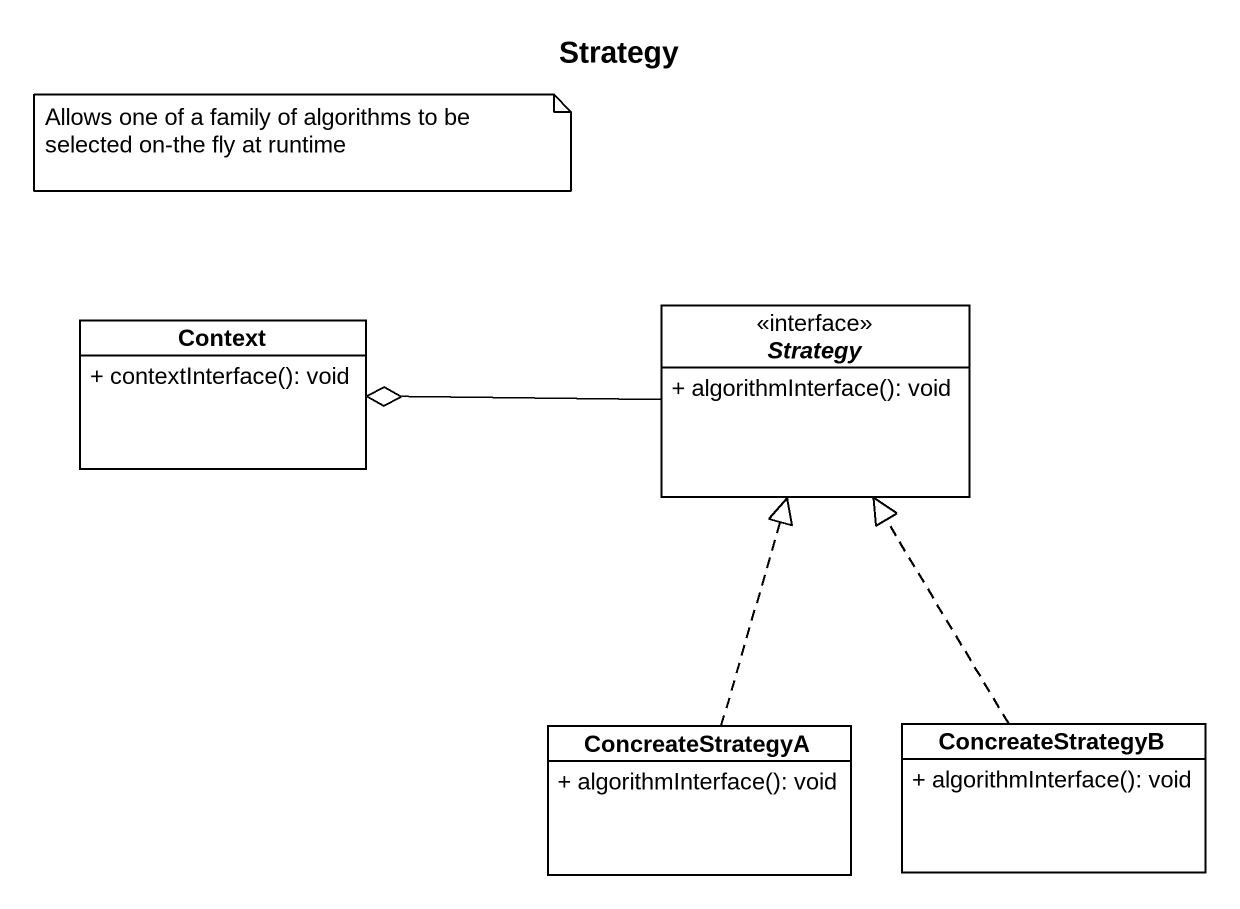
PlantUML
@startuml
title Strategy
hide circle
hide empty members
skinparam classAttributeIconSize 0
class Context {
  + contextInterface(): void
}
interface Strategy <<interface>> {
  + algorithmInterface(): void
}
class ConcreateStrategyA {
  + algorithmInterface(): void
}
class ConcreateStrategyB {
  + algorithmInterface(): void
}
Strategy -left-o Context
ConcreateStrategyA .up.|> Strategy
ConcreateStrategyB .up.|> Strategy
note as N1
  Allows one of a family of algorithms to be selected on-the fly at runtime
end note
@enduml
